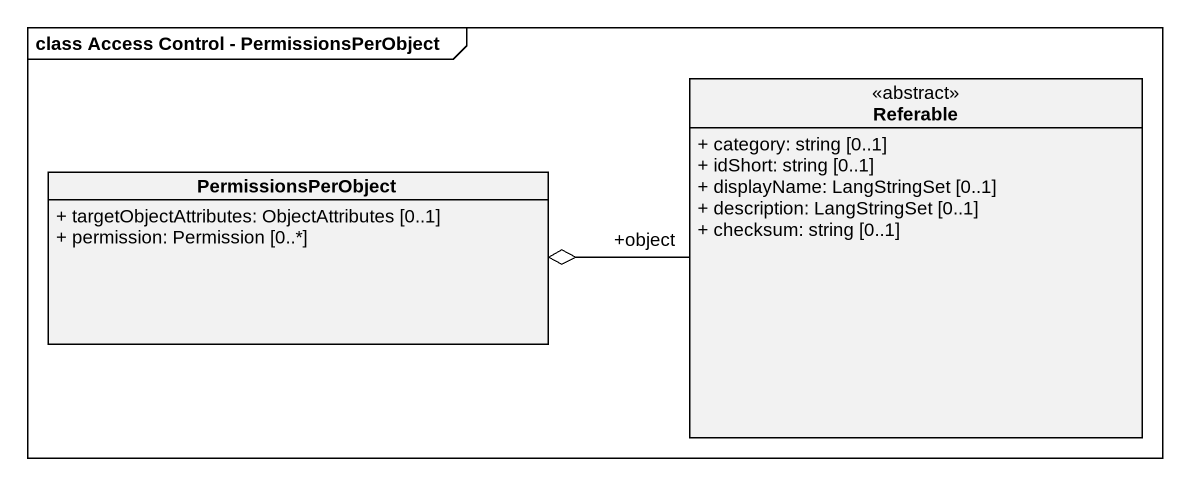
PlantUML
@startuml
mainframe class Access Control - PermissionsPerObject
hide circle
hide empty members
skinparam classAttributeIconSize 0
class Referable <<abstract>> {
  + category: string [0..1]
  + idShort: string [0..1]
  + displayName: LangStringSet [0..1]
  + description: LangStringSet [0..1]
  + checksum: string [0..1]
}
class PermissionsPerObject {
  + targetObjectAttributes: ObjectAttributes [0..1]
  + permission: Permission [0..*]
}
Referable "+object" -left-o PermissionsPerObject
@enduml
